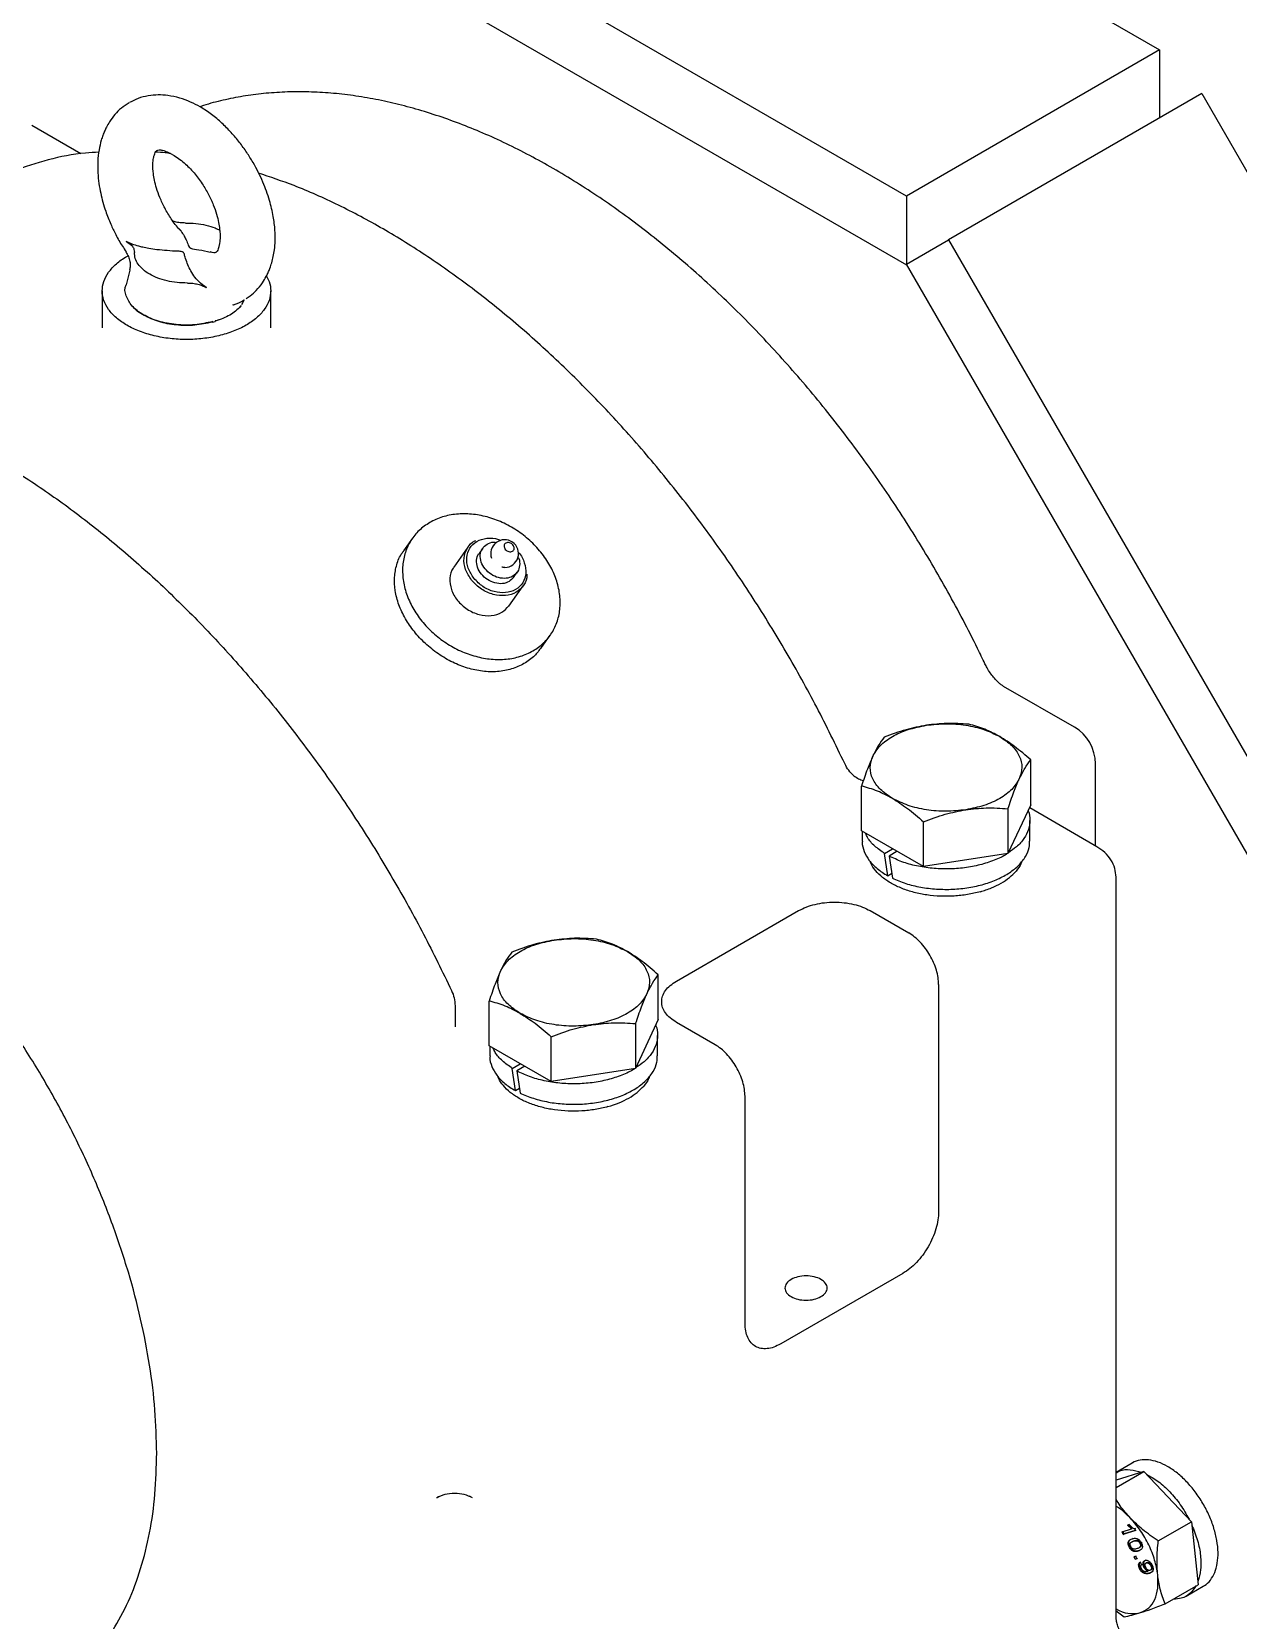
# Model space of a CAD drawing. Header units: millimetres. Extents: x 861 to 27901, y 673 to 17923.
# Drawn here: x 23221.6 to 23448.7, y 6861.1 to 7160.2 of the extents above; entities that cross this region are included whole.
import ezdxf

# ---------------------------------------------------------------- set-up
doc = ezdxf.new("R2010")
doc.units = ezdxf.units.MM
doc.header["$LTSCALE"] = 33.3

msp = doc.modelspace()

# ---------------------------------------------------------------- linework, layer by layer
at = {"color": 7, "linetype": 'Continuous', "lineweight": 25}
for p, q in [((23218.15, 7281.31), (23433.87, 7156.78)), ((23386.22, 7129.27), (23223.64, 7223.12)), ((23223.64, 7210.18), (23386.22, 7116.32)), ((23433.87, 7156.78), (23386.22, 7129.27)), ((23433.87, 7156.78), (23433.87, 7143.97)), ((23441.8, 7148.55), (23394.15, 7121.04)), ((23441.8, 7148.55), (23568.07, 6929.85)), ((23230.86, 7137.2), (23221.6, 7142.55)), ((23386.22, 7129.27), (23386.22, 7116.32)), ((23386.22, 7116.46), (23394.15, 7121.04)), ((23394.15, 7121.04), (23520.41, 6902.34)), ((23240.03, 7115.33), (23239.34, 7112.55)), ((23512.48, 6897.76), (23386.22, 7116.46)), ((23234.86, 7111.42), (23234.86, 7104.43)), ((23259.44, 7108.77), (23259.57, 7108.82)), ((23259.52, 7108.78), (23259.45, 7108.74)), ((23260.83, 7108.37), (23261.06, 7108.65)), ((23261.6, 7109.75), (23261.09, 7108.76)), ((23266.57, 7104.43), (23266.57, 7111.42)), ((23255.63, 7105.5), (23256.11, 7105.64)), ((23256.72, 7105.95), (23256.05, 7105.67)), ((23293.25, 7064.85), (23291.59, 7062.49)), ((23303.69, 7063.17), (23301.03, 7059.38)), ((23306.47, 7062.99), (23305.78, 7062)), ((23312.27, 7057.44), (23312.96, 7058.43)), ((23311.41, 7052.08), (23314.07, 7055.87)), ((23317.54, 7044.25), (23319.19, 7046.61)), ((23417.83, 7029.27), (23404.51, 7036.96)), ((23409.6, 7014.67), (23409.6, 7023.1)), ((23421.79, 7006.92), (23421.79, 7022.4)), ((23377.76, 7009.74), (23377.76, 7018.18)), ((23409.6, 7014.67), (23405.33, 7005.48)), ((23405.33, 7013.91), (23405.33, 7005.48)), ((23422.05, 7006.77), (23409.42, 7014.06)), ((23389.41, 7003.02), (23389.41, 7011.45)), ((23409.45, 7007.84), (23409.45, 7011.69)), ((23389.41, 7003.02), (23377.76, 7009.74)), ((23377.9, 7009.66), (23377.9, 7007.84)), ((23382.12, 7005.49), (23383.62, 7006.36)), ((23382.7, 7001.3), (23382.12, 7005.49)), ((23384.48, 7005.9), (23382.95, 7005.01)), ((23382.95, 7005.01), (23383.57, 7000.85)), ((23405.33, 7005.48), (23389.41, 7003.02)), ((23382.7, 7001.3), (23383.48, 7001.76)), ((23425.67, 6861.85), (23425.67, 7001.04)), ((23342.94, 6981.46), (23365.93, 6994.73)), ((23379.38, 6994.73), (23386.67, 6990.53)), ((23339.52, 6974.21), (23339.52, 6982.65)), ((23392.28, 6980.82), (23392.28, 6938.09)), ((23307.68, 6969.29), (23307.68, 6977.72)), ((23339.52, 6974.21), (23335.25, 6965.02)), ((23319.33, 6962.56), (23319.33, 6971)), ((23335.25, 6973.46), (23335.25, 6965.02)), ((23339.37, 6967.39), (23339.37, 6971.23)), ((23350.23, 6969.49), (23342.94, 6973.7)), ((23319.33, 6962.56), (23307.68, 6969.29)), ((23307.83, 6969.2), (23307.83, 6967.39)), ((23312.04, 6965.04), (23313.54, 6965.9)), ((23312.62, 6960.85), (23312.04, 6965.04)), ((23314.4, 6965.44), (23312.87, 6964.56)), ((23335.25, 6965.02), (23319.33, 6962.56)), ((23312.87, 6964.56), (23313.49, 6960.39)), ((23312.62, 6960.85), (23313.4, 6961.3)), ((23355.84, 6917.05), (23355.84, 6959.78)), ((23385.55, 6926.43), (23362.56, 6913.16)), ((23428.7, 6890.73), (23425.67, 6888.98)), ((23425.67, 6886.12), (23430.9, 6889.13)), ((23430.9, 6889.13), (23425.67, 6887.51)), ((23430.9, 6889.13), (23439.87, 6879.68)), ((23297.81, 6884.2), (23298.37, 6884.52)), ((23304.54, 6884.2), (23303.98, 6884.52)), ((23426.81, 6877.78), (23428.59, 6878.33)), ((23427.85, 6879.07), (23428.12, 6879.15)), ((23427.85, 6879.07), (23427.99, 6879.15)), ((23428.59, 6878.33), (23427.85, 6879.07)), ((23428.73, 6878.41), (23427.99, 6879.15)), ((23428.12, 6879.15), (23428.26, 6879.24)), ((23428.59, 6878.33), (23428.73, 6878.41)), ((23429.31, 6878.4), (23429.17, 6878.32)), ((23429.17, 6878.32), (23429.32, 6878.02)), ((23433.62, 6876.06), (23439.87, 6879.68)), ((23439.87, 6879.68), (23441.15, 6867.82)), ((23426.81, 6877.78), (23426.95, 6877.86)), ((23427.04, 6877.31), (23426.81, 6877.78)), ((23427.18, 6877.39), (23426.95, 6877.86)), ((23429.32, 6878.02), (23427.04, 6877.31)), ((23427.04, 6877.31), (23427.18, 6877.39)), ((23429.28, 6878.05), (23427.18, 6877.39)), ((23427.96, 6875.85), (23428.1, 6875.93)), ((23428.75, 6875.97), (23428.61, 6875.89)), ((23428.73, 6876.49), (23428.87, 6876.57)), ((23428.77, 6875.94), (23429.09, 6876.11)), ((23429.09, 6876.11), (23428.95, 6876.02)), ((23429.32, 6878.02), (23429.46, 6878.1)), ((23429.79, 6876.04), (23429.93, 6876.12)), ((23430.32, 6875.69), (23430.18, 6875.61)), ((23430.45, 6875.68), (23430.59, 6875.76)), ((23428.27, 6875.04), (23428.13, 6874.96)), ((23428.54, 6875.13), (23428.4, 6875.04)), ((23429.06, 6873.1), (23429.36, 6873.19)), ((23429.06, 6873.1), (23429.2, 6873.18)), ((23429.29, 6872.63), (23429.06, 6873.1)), ((23429.58, 6872.72), (23429.29, 6872.63)), ((23429.29, 6872.63), (23429.43, 6872.71)), ((23429.36, 6873.19), (23429.5, 6873.27)), ((23429.36, 6873.19), (23429.58, 6872.72)), ((23429.57, 6872.76), (23429.43, 6872.71)), ((23429.72, 6872.8), (23429.58, 6872.72)), ((23429.97, 6874.76), (23430.11, 6874.84)), ((23431.15, 6872.41), (23431.29, 6872.49)), ((23430.11, 6870.87), (23430.25, 6870.95)), ((23430.21, 6872.06), (23430.35, 6872.14)), ((23430.21, 6872.06), (23430.46, 6871.6)), ((23430.38, 6870.92), (23430.52, 6871.01)), ((23430.46, 6871.6), (23430.6, 6871.68)), ((23430.92, 6871.14), (23431.06, 6871.22)), ((23431.2, 6871.82), (23431.19, 6871.81)), ((23431.25, 6871.08), (23431.39, 6871.16)), ((23431.5, 6872.01), (23431.36, 6871.93)), ((23431.56, 6870.38), (23431.7, 6870.46)), ((23431.56, 6870.38), (23431.62, 6870.4)), ((23431.62, 6870.4), (23431.76, 6870.48)), ((23431.7, 6870.46), (23431.76, 6870.48)), ((23432.2, 6870.62), (23432.06, 6870.54)), ((23432.36, 6871.45), (23432.22, 6871.37)), ((23432.24, 6870.65), (23432.38, 6870.73)), ((23432.45, 6871.52), (23432.59, 6871.6)), ((23434.9, 6864.21), (23441.15, 6867.82)), ((23438.87, 6865.68), (23442.09, 6867.54)), ((23425.67, 6862.93), (23427.2, 6861.81))]:
    msp.add_line(p, q, dxfattribs=at)
for centre, radius, start, end in [((23310.59, 7061.95), 2.62, 270.8116, 199.7017), ((23413.86, 7022.4), 7.93, 0, 60.0072)]:
    msp.add_arc(centre, radius, start, end, dxfattribs=at)
for points, knots in [([(23253.31, 7146.06), (23252.71, 7146.38), (23251.45, 7147.05), (23249.4, 7147.78), (23247.34, 7148.22), (23245.35, 7148.35), (23243.47, 7148.17), (23241.64, 7147.72), (23240.54, 7147.14), (23240.02, 7146.86)], [0, 0, 0, 0, 0.134354, 0.282552, 0.445125, 0.576819, 0.71697, 0.865671, 1, 1, 1, 1]), ([(23401, 7041.2), (23400.54, 7042.16), (23399.21, 7044.93), (23396.9, 7049.47), (23394.02, 7054.79), (23391.02, 7060.05), (23387.88, 7065.23), (23384.63, 7070.33), (23381.26, 7075.33), (23377.78, 7080.23), (23374.19, 7085.02), (23370.51, 7089.7), (23366.73, 7094.24), (23362.87, 7098.65), (23358.93, 7102.92), (23354.91, 7107.04), (23350.82, 7111.01), (23346.67, 7114.81), (23342.46, 7118.44), (23338.21, 7121.9), (23333.91, 7125.18), (23329.58, 7128.26), (23325.21, 7131.16), (23320.83, 7133.85), (23316.43, 7136.34), (23312.02, 7138.61), (23307.61, 7140.68), (23303.2, 7142.52), (23298.81, 7144.13), (23294.44, 7145.52), (23290.11, 7146.68), (23285.81, 7147.6), (23281.56, 7148.28), (23277.37, 7148.72), (23273.25, 7148.92), (23269.2, 7148.88), (23265.23, 7148.6), (23261.36, 7148.09), (23257.6, 7147.33), (23254.89, 7146.65), (23253.48, 7146.16), (23253.25, 7146.08)], [0, 0, 0, 0, 0.014038, 0.04057, 0.0671, 0.093628, 0.120157, 0.146688, 0.173221, 0.199758, 0.226302, 0.252852, 0.279411, 0.305981, 0.332562, 0.359156, 0.385764, 0.412387, 0.439027, 0.465684, 0.492357, 0.519048, 0.545755, 0.572478, 0.599212, 0.625955, 0.652702, 0.679443, 0.706168, 0.732868, 0.759527, 0.78613, 0.812661, 0.839101, 0.865433, 0.891642, 0.917716, 0.943648, 0.969437, 0.995091, 1, 1, 1, 1]), ([(23239.95, 7146.82), (23239.44, 7146.51), (23238.44, 7145.88), (23237.23, 7144.65), (23236.31, 7143.42), (23235.7, 7142.34), (23235.29, 7141.48), (23234.96, 7140.67), (23234.58, 7139.5), (23234.21, 7137.89), (23233.99, 7135.84), (23234, 7133.7), (23234.21, 7131.69), (23234.54, 7129.85), (23234.97, 7128.1), (23235.58, 7126.16), (23236.38, 7124.11), (23237.44, 7121.91), (23238.41, 7120.15), (23239.13, 7119.13), (23239.36, 7118.79)], [0, 0, 0, 0, 0.064236, 0.126602, 0.185554, 0.227092, 0.255442, 0.28607, 0.320361, 0.385501, 0.458784, 0.528058, 0.590994, 0.647715, 0.698359, 0.752483, 0.82847, 0.891359, 0.964198, 1, 1, 1, 1]), ([(23261.94, 7109.97), (23262.2, 7110.13), (23262.9, 7110.57), (23263.94, 7111.56), (23264.95, 7112.78), (23265.65, 7113.97), (23266.1, 7114.88), (23266.46, 7115.74), (23266.79, 7116.74), (23267.08, 7117.91), (23267.31, 7119.27), (23267.45, 7120.91), (23267.41, 7122.98), (23267.08, 7125.54), (23266.36, 7128.57), (23265.13, 7132.02), (23263.61, 7135.05), (23262.06, 7137.52), (23260.69, 7139.42), (23259.12, 7141.28), (23257.37, 7143.06), (23255.41, 7144.72), (23254.04, 7145.6), (23253.32, 7146.05)], [0, 0, 0, 0, 0.024376, 0.064187, 0.11253, 0.147218, 0.169579, 0.190524, 0.219894, 0.250906, 0.283885, 0.324702, 0.37545, 0.436051, 0.506198, 0.585149, 0.672476, 0.71966, 0.769416, 0.821993, 0.877655, 0.936787, 1, 1, 1, 1]), ([(23234.21, 7137.51), (23233.38, 7137.47), (23230.08, 7137.31), (23224.65, 7136.19), (23218.02, 7134.04), (23213.56, 7132.13), (23211.44, 7130.74), (23211.24, 7130.61)], [0, 0, 0, 0, 0.0982699, 0.3885625, 0.6788552, 0.9691478, 1, 1, 1, 1]), ([(23249.69, 7122.7), (23249.6, 7122.78), (23248.94, 7123.43), (23247.88, 7124.91), (23246.63, 7126.94), (23245.71, 7128.9), (23245.08, 7130.67), (23244.69, 7132.19), (23244.42, 7133.75), (23244.35, 7135.19), (23244.47, 7136.16), (23244.57, 7136.65), (23244.64, 7136.92), (23244.77, 7137.32), (23244.96, 7137.72), (23245.09, 7137.81), (23245.17, 7137.87)], [0, 0, 0, 0, 0.015249, 0.1210165, 0.2173094, 0.3049778, 0.3843104, 0.4545949, 0.51533, 0.6145868, 0.6875944, 0.7070899, 0.7373417, 0.7825085, 0.8762342, 1, 1, 1, 1]), ([(23247.72, 7137.26), (23247.38, 7137.32), (23246.42, 7137.49), (23245.49, 7137.5), (23244.88, 7137.51)], [0, 0, 0, 0, 0.341128, 1, 1, 1, 1]), ([(23245.16, 7137.86), (23245.28, 7137.91), (23245.52, 7138), (23246.17, 7137.92), (23247.02, 7137.65), (23247.75, 7137.25), (23248.1, 7137.06)], [0, 0, 0, 0, 0.284907, 0.544746, 0.783001, 1, 1, 1, 1]), ([(23248.13, 7137.05), (23248.85, 7136.58), (23250.23, 7135.68), (23252.12, 7133.73), (23253.67, 7131.68), (23254.88, 7129.62), (23255.78, 7127.66), (23256.39, 7125.89), (23256.77, 7124.35), (23257.02, 7122.79), (23257.08, 7121.36), (23256.96, 7120.39), (23256.86, 7119.9), (23256.79, 7119.63), (23256.66, 7119.22), (23256.47, 7118.8), (23256.35, 7118.7), (23256.27, 7118.64)], [0, 0, 0, 0, 0.105085, 0.199862, 0.28607, 0.364653, 0.436262, 0.501104, 0.558579, 0.608245, 0.688533, 0.745954, 0.760812, 0.784623, 0.82106, 0.897812, 1, 1, 1, 1]), ([(23374.61, 7022.41), (23372.89, 7025.96), (23369.45, 7033.05), (23363.66, 7043.45), (23357.44, 7053.58), (23350.8, 7063.38), (23343.77, 7072.78), (23336.41, 7081.74), (23328.75, 7090.18), (23320.84, 7098.08), (23312.74, 7105.37), (23304.48, 7112.01), (23296.13, 7117.96), (23287.72, 7123.2), (23279.31, 7127.66), (23271.46, 7131.19), (23266.48, 7132.84), (23264.25, 7133.58)], [0, 0, 0, 0, 0.0675, 0.135001, 0.202501, 0.270001, 0.337501, 0.405002, 0.472502, 0.540002, 0.607502, 0.675003, 0.742503, 0.810003, 0.877503, 0.945004, 1, 1, 1, 1]), ([(23250.53, 7124.19), (23250.2, 7124.2), (23249.53, 7124.22), (23248.74, 7124.35), (23248.33, 7124.49), (23248.22, 7124.53)], [0, 0, 0, 0, 0.417115, 0.832299, 1, 1, 1, 1]), ([(23250.53, 7124.19), (23251.19, 7124.18), (23252.5, 7124.15), (23254.4, 7123.81), (23255.92, 7123.38), (23256.69, 7122.99), (23256.97, 7122.85)], [0, 0, 0, 0, 0.281031, 0.562061, 0.843092, 1, 1, 1, 1]), ([(23247.09, 7118.99), (23246.44, 7119.04), (23245.27, 7119.14), (23243.74, 7119.36), (23242.6, 7119.59), (23241.55, 7119.86), (23240.48, 7120.19), (23239.75, 7120.54), (23239.39, 7120.72)], [0, 0, 0, 0, 0.232698, 0.420004, 0.563895, 0.665578, 0.833369, 1, 1, 1, 1]), ([(23239.39, 7120.72), (23239.39, 7120.72), (23239.41, 7120.71), (23239.47, 7120.67), (23239.94, 7120.4), (23240.5, 7119.92), (23240.88, 7119.23), (23240.91, 7118.84), (23240.93, 7118.65)], [0, 0, 0, 0, 0.002008, 0.019024, 0.067298, 0.499422, 0.749726, 1, 1, 1, 1]), ([(23249.28, 7123.15), (23249.43, 7122.98), (23249.8, 7122.54), (23250.26, 7121.83), (23250.52, 7121.3), (23250.65, 7121.04)], [0, 0, 0, 0, 0.2481314, 0.6420343, 1, 1, 1, 1]), ([(23250.65, 7121.04), (23250.79, 7120.71), (23250.97, 7120.27), (23251.16, 7119.79), (23251.26, 7119.6), (23251.35, 7119.54), (23251.39, 7119.51)], [0, 0, 0, 0, 0.648102, 0.865627, 0.935316, 1, 1, 1, 1]), ([(23265.75, 7114.19), (23265.94, 7113.86), (23266.46, 7112.97), (23266.66, 7111.42), (23266.37, 7109.62), (23265.46, 7107.89), (23263.99, 7106.3), (23262, 7104.9), (23259.58, 7103.76), (23256.82, 7102.91), (23253.83, 7102.38), (23250.72, 7102.21), (23247.6, 7102.38), (23244.61, 7102.91), (23241.85, 7103.76), (23239.43, 7104.9), (23237.45, 7106.3), (23235.97, 7107.89), (23235.06, 7109.62), (23234.76, 7111.42), (23235.07, 7113.21), (23235.97, 7114.95), (23237.47, 7116.52), (23238.77, 7117.55), (23239.66, 7117.96), (23239.73, 7118)], [0, 0, 0, 0, 0.026443, 0.072593, 0.118743, 0.164892, 0.211042, 0.257192, 0.303342, 0.349491, 0.395641, 0.441791, 0.487941, 0.53409, 0.58024, 0.62639, 0.67254, 0.718689, 0.764839, 0.810989, 0.857139, 0.903288, 0.949438, 0.995588, 1, 1, 1, 1]), ([(23239.33, 7118.76), (23239.5, 7118.47), (23239.84, 7117.89), (23240.09, 7116.96), (23240.16, 7116.07), (23240.07, 7115.55), (23240.02, 7115.3)], [0, 0, 0, 0, 0.255975, 0.510259, 0.758919, 1, 1, 1, 1]), ([(23250.04, 7118.73), (23250, 7118.75), (23249.74, 7118.87), (23248.67, 7118.86), (23247.75, 7118.94), (23247.09, 7118.99)], [0, 0, 0, 0, 0.053029, 0.326016, 1, 1, 1, 1]), ([(23254.5, 7112), (23253.98, 7112.37), (23252.63, 7113.37), (23251.32, 7115.4), (23250.62, 7117.21), (23250.33, 7118.28), (23250.2, 7118.58), (23250.12, 7118.68), (23250.07, 7118.72), (23250.04, 7118.73)], [0, 0, 0, 0, 0.2070012, 0.5462365, 0.8636207, 0.953933, 0.9794866, 0.9902138, 1, 1, 1, 1]), ([(23251.39, 7119.51), (23251.43, 7119.5), (23251.87, 7119.28), (23253.29, 7119.18), (23254.48, 7118.87), (23255.18, 7118.7)], [0, 0, 0, 0, 0.032678, 0.435511, 1, 1, 1, 1]), ([(23256.28, 7118.64), (23256.22, 7118.62), (23256.11, 7118.58), (23255.76, 7118.56), (23255.32, 7118.71), (23255.19, 7118.75)], [0, 0, 0, 0, 0.423455, 0.822799, 1, 1, 1, 1]), ([(23255.66, 7105.63), (23254.55, 7105.39), (23252.34, 7104.91), (23248.73, 7104.98), (23245.35, 7105.63), (23242.47, 7106.85), (23240.33, 7108.52), (23239.29, 7110.46), (23239, 7111.88), (23239.35, 7112.54), (23239.35, 7112.55)], [0, 0, 0, 0, 0.142566, 0.285132, 0.427698, 0.570264, 0.71283, 0.855396, 0.997962, 1, 1, 1, 1]), ([(23250.9, 7112.89), (23251.24, 7112.88), (23251.91, 7112.86), (23252.88, 7112.68), (23253.68, 7112.42), (23254.18, 7112.18), (23254.41, 7112.05), (23254.47, 7112.01), (23254.49, 7112), (23254.5, 7112), (23254.5, 7112)], [0, 0, 0, 0, 0.249856, 0.499748, 0.749697, 0.93135, 0.979818, 0.993445, 0.997606, 1, 1, 1, 1]), ([(23260.85, 7108.47), (23260.58, 7108.18), (23260.02, 7107.59), (23258.9, 7106.85), (23257.62, 7106.21), (23256.63, 7105.9), (23256.14, 7105.75)], [0, 0, 0, 0, 0.249895, 0.499363, 0.749775, 1, 1, 1, 1]), ([(23259.58, 7108.81), (23259.68, 7108.83), (23260.34, 7109.01), (23260.94, 7109.35), (23261.44, 7109.65)], [0, 0, 0, 0, 0.151784, 1, 1, 1, 1]), ([(23255.58, 7105.53), (23254.49, 7105.3), (23252.31, 7104.83), (23248.77, 7104.9), (23245.42, 7105.53), (23242.68, 7106.75), (23241.05, 7107.79), (23240.68, 7108.43), (23240.68, 7108.43)], [0, 0, 0, 0, 0.199774, 0.399548, 0.599322, 0.799096, 0.99887, 1, 1, 1, 1]), ([(23304.39, 7056.94), (23303.95, 7057.61), (23303.07, 7058.95), (23302.81, 7061.17), (23303.47, 7063.03), (23304.38, 7064.17), (23305.1, 7064.38), (23305.15, 7064.4)], [0, 0, 0, 0, 0.245486, 0.490972, 0.736458, 0.981944, 1, 1, 1, 1]), ([(23304.81, 7057.3), (23304.4, 7057.93), (23303.58, 7059.18), (23303.34, 7061.25), (23303.92, 7063.06), (23305.29, 7064.38), (23307.22, 7064.93), (23308.89, 7064.91), (23309.74, 7064.5), (23309.9, 7064.42)], [0, 0, 0, 0, 0.160629, 0.321259, 0.481888, 0.642518, 0.803147, 0.963777, 1, 1, 1, 1]), ([(23313.11, 7061.26), (23313.16, 7061.19), (23313.45, 7060.69), (23313.48, 7059.68), (23313.13, 7058.48), (23312.2, 7057.61), (23310.91, 7057.21), (23309.44, 7057.34), (23308.01, 7057.99), (23306.84, 7059.05), (23306.11, 7060.36), (23305.92, 7061.73), (23306.32, 7062.94), (23307.23, 7063.79), (23308.26, 7064.18), (23308.94, 7064.09), (23309.14, 7064.06)], [0, 0, 0, 0, 0.013769, 0.093259, 0.172749, 0.252239, 0.331729, 0.411219, 0.490709, 0.570199, 0.649689, 0.729179, 0.808669, 0.888159, 0.967649, 1, 1, 1, 1]), ([(23317.49, 7044.29), (23317.09, 7043.74), (23316.2, 7042.54), (23314.29, 7041.17), (23311.93, 7040.14), (23309.27, 7039.65), (23306.46, 7039.72), (23303.6, 7040.33), (23300.79, 7041.43), (23298.09, 7043), (23295.64, 7044.97), (23293.54, 7047.23), (23291.84, 7049.7), (23290.61, 7052.31), (23289.92, 7054.96), (23289.78, 7057.52), (23290.24, 7059.91), (23290.88, 7061.58), (23291.52, 7062.33), (23291.63, 7062.46)], [0, 0, 0, 0, 0.050093, 0.111681, 0.173269, 0.236669, 0.30008, 0.361681, 0.423282, 0.486692, 0.550093, 0.611681, 0.673269, 0.73667, 0.80008, 0.861681, 0.923282, 0.986693, 1, 1, 1, 1]), ([(23313.16, 7062.21), (23313.18, 7062.19), (23313.78, 7061.65), (23314.4, 7060.2), (23314.73, 7058.2), (23314.12, 7056.37), (23312.75, 7055.07), (23310.81, 7054.47), (23308.61, 7054.68), (23306.43, 7055.63), (23305.35, 7056.74), (23304.81, 7057.3)], [0, 0, 0, 0, 0.005448, 0.129767, 0.254086, 0.378405, 0.502724, 0.627043, 0.751362, 0.875681, 1, 1, 1, 1]), ([(23312.25, 7057.46), (23312, 7057.18), (23311.49, 7056.58), (23310.21, 7056.22), (23308.75, 7056.35), (23307.31, 7057), (23306.15, 7058.06), (23305.4, 7059.38), (23305.26, 7060.71), (23305.43, 7061.64), (23305.77, 7061.95), (23305.8, 7061.98)], [0, 0, 0, 0, 0.112217, 0.237217, 0.362217, 0.487217, 0.612217, 0.737217, 0.862217, 0.987217, 1, 1, 1, 1]), ([(23301.06, 7059.35), (23301.01, 7059.3), (23300.48, 7058.81), (23300.2, 7057.32), (23300.43, 7055.19), (23301.62, 7053.08), (23303.48, 7051.38), (23305.78, 7050.34), (23308.12, 7050.14), (23310.17, 7050.72), (23310.99, 7051.66), (23311.38, 7052.11)], [0, 0, 0, 0, 0.012783, 0.137783, 0.262783, 0.387783, 0.512783, 0.637783, 0.762783, 0.887783, 1, 1, 1, 1]), ([(23314.78, 7058.05), (23314.79, 7058.01), (23314.9, 7057.26), (23314.26, 7055.96), (23312.88, 7054.56), (23310.79, 7053.92), (23308.45, 7054.14), (23306.12, 7055.15), (23304.97, 7056.34), (23304.39, 7056.94)], [0, 0, 0, 0, 0.009427, 0.174522, 0.339618, 0.504713, 0.669809, 0.834904, 1, 1, 1, 1]), ([(23310.63, 7059.36), (23310.54, 7059.35), (23310.37, 7059.33), (23310.18, 7059.39), (23310.09, 7059.42)], [0, 0, 0, 0, 0.542426, 1, 1, 1, 1]), ([(23404.51, 7036.96), (23404.44, 7037), (23404.25, 7037.11), (23403.83, 7037.43), (23403.25, 7037.95), (23402.61, 7038.65), (23401.98, 7039.48), (23401.43, 7040.35), (23401.14, 7040.94), (23401, 7041.2)], [0, 0, 0, 0, 0.083768, 0.23187, 0.383436, 0.540525, 0.702714, 0.868551, 1, 1, 1, 1]), ([(23389.98, 7029.64), (23388.7, 7029.39), (23386, 7028.87), (23383.39, 7027.89), (23382.03, 7027.37)], [0, 0, 0, 0, 0.476313, 1, 1, 1, 1]), ([(23397.94, 7029.83), (23396.58, 7029.93), (23393.97, 7030.11), (23391.27, 7029.79), (23389.98, 7029.64)], [0, 0, 0, 0, 0.523687, 1, 1, 1, 1]), ([(23403.77, 7027.51), (23402.83, 7028), (23400.86, 7029.04), (23398.94, 7029.56), (23397.94, 7029.83)], [0, 0, 0, 0, 0.476313, 1, 1, 1, 1]), ([(23382.03, 7027.37), (23381.66, 7026.89), (23380.96, 7025.96), (23380.24, 7024.51), (23379.89, 7023.81)], [0, 0, 0, 0, 0.523687, 1, 1, 1, 1]), ([(23409.6, 7023.1), (23408.6, 7023.99), (23406.68, 7025.67), (23404.71, 7026.92), (23403.77, 7027.51)], [0, 0, 0, 0, 0.523687, 1, 1, 1, 1]), ([(23376.32, 7020.14), (23375.98, 7020.46), (23375.3, 7021.1), (23374.84, 7021.97), (23374.61, 7022.41)], [0, 0, 0, 0, 0.504548, 1, 1, 1, 1]), ([(23379.89, 7023.81), (23379.55, 7023.02), (23378.83, 7021.37), (23378.13, 7019.27), (23377.76, 7018.18)], [0, 0, 0, 0, 0.4763129, 1, 1, 1, 1]), ([(23407.46, 7019.55), (23407.81, 7020.24), (23408.53, 7021.7), (23409.23, 7022.62), (23409.6, 7023.1)], [0, 0, 0, 0, 0.476313, 1, 1, 1, 1]), ([(23376.32, 7020.14), (23376.61, 7019.94), (23377.15, 7019.55), (23377.81, 7019.33), (23378.12, 7019.22)], [0, 0, 0, 0, 0.5297247, 1, 1, 1, 1]), ([(23405.33, 7013.91), (23405.7, 7015.01), (23406.4, 7017.1), (23407.12, 7018.76), (23407.46, 7019.55)], [0, 0, 0, 0, 0.523687, 1, 1, 1, 1]), ([(23383.59, 7015.86), (23382.65, 7016.35), (23380.67, 7017.39), (23378.76, 7017.91), (23377.76, 7018.18)], [0, 0, 0, 0, 0.476313, 1, 1, 1, 1]), ([(23383.59, 7015.86), (23384.53, 7015.27), (23386.5, 7014.02), (23388.41, 7012.34), (23389.41, 7011.45)], [0, 0, 0, 0, 0.4763129, 1, 1, 1, 1]), ([(23389.41, 7011.45), (23390.78, 7011.97), (23393.39, 7012.96), (23396.09, 7013.48), (23397.37, 7013.72)], [0, 0, 0, 0, 0.523687, 1, 1, 1, 1]), ([(23397.37, 7013.72), (23398.66, 7013.87), (23401.35, 7014.19), (23403.96, 7014.01), (23405.33, 7013.91)], [0, 0, 0, 0, 0.476313, 1, 1, 1, 1]), ([(23409.09, 7013.59), (23409.11, 7013.57), (23409.42, 7012.98), (23409.51, 7011.77), (23409.29, 7010), (23408.42, 7008.3), (23407.14, 7006.81), (23405.94, 7006), (23405.4, 7005.64)], [0, 0, 0, 0, 0.007454, 0.213928, 0.420401, 0.626875, 0.833348, 1, 1, 1, 1]), ([(23377.94, 7007.84), (23377.93, 7007.77), (23377.83, 7007.1), (23378.22, 7005.85), (23379.13, 7004.17), (23380.62, 7002.61), (23382.01, 7001.74), (23382.7, 7001.3)], [0, 0, 0, 0, 0.030749, 0.273062, 0.515375, 0.757687, 1, 1, 1, 1]), ([(23382.12, 7005.49), (23381.47, 7005.95), (23380.18, 7006.86), (23379, 7008.17), (23378.65, 7009.02), (23378.53, 7009.3)], [0, 0, 0, 0, 0.403276, 0.806553, 1, 1, 1, 1]), ([(23383.57, 7000.85), (23384.39, 7000.5), (23386.03, 6999.79), (23388.88, 6999.11), (23391.88, 6998.74), (23394.96, 6998.71), (23397.98, 6999.02), (23400.85, 6999.67), (23403.45, 7000.62), (23405.67, 7001.84), (23407.46, 7003.29), (23408.7, 7004.91), (23409.38, 7006.45), (23409.39, 7007.44), (23409.39, 7007.84)], [0, 0, 0, 0, 0.0856134, 0.1712268, 0.2568403, 0.3424537, 0.4280671, 0.5136805, 0.5992939, 0.6849074, 0.7705208, 0.8561342, 0.9417476, 1, 1, 1, 1]), ([(23400.13, 6998.29), (23399.33, 6998.1), (23397.75, 6997.71), (23395.2, 6997.44), (23392.62, 6997.41), (23390.06, 6997.65), (23387.62, 6998.14), (23385.36, 6998.87), (23383.37, 6999.82), (23381.67, 7000.95), (23380.39, 7002.24), (23379.64, 7003.27), (23379.47, 7003.87), (23379.43, 7003.98)], [0, 0, 0, 0, 0.097808, 0.195616, 0.293424, 0.391232, 0.48904, 0.586848, 0.684656, 0.782464, 0.880272, 0.97808, 1, 1, 1, 1]), ([(23405.15, 7005.45), (23405.11, 7005.42), (23404.45, 7004.93), (23402.74, 7004.19), (23400.1, 7003.3), (23397.17, 7002.75), (23394.12, 7002.53), (23391.05, 7002.65), (23388.09, 7003.11), (23385.31, 7003.88), (23383.74, 7004.64), (23382.95, 7005.01)], [0, 0, 0, 0, 0.007235, 0.1313306, 0.2554262, 0.3795218, 0.5036175, 0.6277131, 0.7518087, 0.8759044, 1, 1, 1, 1]), ([(23407.94, 7004.05), (23407.89, 7003.89), (23407.7, 7003.24), (23407.22, 7002.63), (23406.85, 7002.18)], [0, 0, 0, 0, 0.251315, 1, 1, 1, 1]), ([(23425.67, 7001.04), (23425.63, 7001.59), (23425.53, 7002.73), (23424.77, 7004.34), (23423.58, 7005.76), (23422.57, 7006.43), (23422.05, 7006.77)], [0, 0, 0, 0, 0.228766, 0.4777431, 0.7349739, 1, 1, 1, 1]), ([(23319.91, 6989.18), (23318.62, 6988.94), (23315.92, 6988.42), (23313.31, 6987.43), (23311.95, 6986.91)], [0, 0, 0, 0, 0.476313, 1, 1, 1, 1]), ([(23327.86, 6989.37), (23326.5, 6989.47), (23323.89, 6989.65), (23321.19, 6989.33), (23319.91, 6989.18)], [0, 0, 0, 0, 0.523687, 1, 1, 1, 1]), ([(23333.69, 6987.05), (23332.75, 6987.55), (23330.78, 6988.58), (23328.86, 6989.1), (23327.86, 6989.37)], [0, 0, 0, 0, 0.476313, 1, 1, 1, 1]), ([(23311.95, 6986.91), (23311.58, 6986.43), (23310.88, 6985.51), (23310.16, 6984.05), (23309.81, 6983.36)], [0, 0, 0, 0, 0.523687, 1, 1, 1, 1]), ([(23339.52, 6982.65), (23338.52, 6983.53), (23336.6, 6985.22), (23334.63, 6986.46), (23333.69, 6987.05)], [0, 0, 0, 0, 0.523687, 1, 1, 1, 1]), ([(23309.81, 6983.36), (23309.47, 6982.57), (23308.75, 6980.91), (23308.05, 6978.82), (23307.68, 6977.72)], [0, 0, 0, 0, 0.476313, 1, 1, 1, 1]), ([(23337.38, 6979.09), (23337.73, 6979.79), (23338.45, 6981.24), (23339.15, 6982.16), (23339.52, 6982.65)], [0, 0, 0, 0, 0.476313, 1, 1, 1, 1]), ([(23300.61, 6979.68), (23300.8, 6979.23), (23301.18, 6978.31), (23301.24, 6977.32), (23301.27, 6976.82)], [0, 0, 0, 0, 0.4954524, 1, 1, 1, 1]), ([(23313.51, 6975.4), (23312.57, 6975.9), (23310.59, 6976.93), (23308.68, 6977.45), (23307.68, 6977.72)], [0, 0, 0, 0, 0.476313, 1, 1, 1, 1]), ([(23335.25, 6973.46), (23335.62, 6974.55), (23336.32, 6976.64), (23337.04, 6978.3), (23337.38, 6979.09)], [0, 0, 0, 0, 0.523687, 1, 1, 1, 1]), ([(23301.27, 6976.82), (23301.27, 6976.45), (23301.27, 6975.69), (23301.27, 6974.23), (23301.27, 6973.4), (23301.27, 6972.83)], [0, 0, 0, 0, 0.228606, 0.474863, 1, 1, 1, 1]), ([(23313.51, 6975.4), (23314.45, 6974.81), (23316.42, 6973.57), (23318.33, 6971.88), (23319.33, 6971)], [0, 0, 0, 0, 0.476313, 1, 1, 1, 1]), ([(23319.33, 6971), (23320.7, 6971.51), (23323.31, 6972.5), (23326.01, 6973.02), (23327.29, 6973.27)], [0, 0, 0, 0, 0.523687, 1, 1, 1, 1]), ([(23327.29, 6973.27), (23328.58, 6973.42), (23331.27, 6973.73), (23333.88, 6973.55), (23335.25, 6973.46)], [0, 0, 0, 0, 0.476313, 1, 1, 1, 1]), ([(23339.02, 6973.13), (23339.03, 6973.11), (23339.34, 6972.53), (23339.43, 6971.31), (23339.22, 6969.55), (23338.34, 6967.85), (23337.06, 6966.35), (23335.86, 6965.54), (23335.32, 6965.18)], [0, 0, 0, 0, 0.007454, 0.213928, 0.420401, 0.626875, 0.833348, 1, 1, 1, 1]), ([(23312.04, 6965.04), (23311.39, 6965.49), (23310.1, 6966.4), (23308.92, 6967.72), (23308.57, 6968.57), (23308.46, 6968.84)], [0, 0, 0, 0, 0.403276, 0.806553, 1, 1, 1, 1]), ([(23307.86, 6967.38), (23307.85, 6967.31), (23307.75, 6966.65), (23308.14, 6965.4), (23309.05, 6963.71), (23310.54, 6962.15), (23311.93, 6961.28), (23312.62, 6960.85)], [0, 0, 0, 0, 0.030749, 0.273062, 0.515375, 0.757687, 1, 1, 1, 1]), ([(23335.07, 6964.99), (23335.03, 6964.97), (23334.37, 6964.48), (23332.66, 6963.74), (23330.02, 6962.84), (23327.09, 6962.29), (23324.04, 6962.07), (23320.97, 6962.19), (23318.01, 6962.66), (23315.23, 6963.43), (23313.66, 6964.18), (23312.87, 6964.56)], [0, 0, 0, 0, 0.007235, 0.131331, 0.255426, 0.379522, 0.503617, 0.627713, 0.751809, 0.875904, 1, 1, 1, 1]), ([(23313.49, 6960.39), (23314.31, 6960.04), (23315.95, 6959.34), (23318.8, 6958.65), (23321.8, 6958.28), (23324.88, 6958.25), (23327.91, 6958.57), (23330.77, 6959.21), (23333.37, 6960.16), (23335.59, 6961.38), (23337.38, 6962.83), (23338.62, 6964.45), (23339.31, 6965.99), (23339.31, 6966.99), (23339.31, 6967.39)], [0, 0, 0, 0, 0.085613, 0.171227, 0.25684, 0.342454, 0.428067, 0.513681, 0.599294, 0.684907, 0.770521, 0.856134, 0.941748, 1, 1, 1, 1]), ([(23330.05, 6957.84), (23329.26, 6957.64), (23327.67, 6957.25), (23325.12, 6956.98), (23322.54, 6956.95), (23319.98, 6957.19), (23317.54, 6957.68), (23315.28, 6958.41), (23313.29, 6959.36), (23311.6, 6960.5), (23310.31, 6961.79), (23309.56, 6962.81), (23309.39, 6963.41), (23309.35, 6963.52)], [0, 0, 0, 0, 0.097808, 0.195616, 0.293424, 0.391232, 0.48904, 0.586848, 0.684656, 0.782464, 0.880272, 0.97808, 1, 1, 1, 1]), ([(23337.86, 6963.6), (23337.81, 6963.43), (23337.62, 6962.78), (23337.14, 6962.17), (23336.77, 6961.72)], [0, 0, 0, 0, 0.251315, 1, 1, 1, 1]), ([(23442.07, 6867.57), (23442.15, 6867.61), (23442.69, 6867.83), (23443.46, 6868.67), (23444.3, 6870.07), (23444.78, 6871.85), (23444.92, 6873.89), (23444.7, 6876.13), (23444.13, 6878.48), (23443.24, 6880.85), (23442.05, 6883.17), (23440.61, 6885.33), (23438.98, 6887.26), (23437.22, 6888.88), (23435.38, 6890.14), (23433.55, 6890.99), (23431.78, 6891.41), (23430.17, 6891.32), (23429.14, 6891.07), (23428.73, 6890.73), (23428.71, 6890.72)], [0, 0, 0, 0, 0.010609, 0.072265, 0.133921, 0.195577, 0.257233, 0.318889, 0.380545, 0.442201, 0.503857, 0.565513, 0.627169, 0.688825, 0.750481, 0.812137, 0.873793, 0.935449, 0.997105, 1, 1, 1, 1]), ([(23425.67, 6888.87), (23425.91, 6889.02), (23426.67, 6889.49), (23428.31, 6889.61), (23429.76, 6889.21), (23430.49, 6889.01)], [0, 0, 0, 0, 0.184667, 0.592334, 1, 1, 1, 1]), ([(23428.38, 6880.36), (23427.69, 6881.12), (23426.66, 6882.25), (23425.92, 6883.49), (23425.67, 6883.89)], [0, 0, 0, 0, 0.674929, 1, 1, 1, 1]), ([(23428.38, 6880.36), (23427.68, 6881.06), (23426.8, 6881.96), (23425.87, 6882.46), (23425.67, 6882.57)], [0, 0, 0, 0, 0.791031, 1, 1, 1, 1]), ([(23428.12, 6879.15), (23428.29, 6878.97), (23428.62, 6878.61), (23428.99, 6878.42), (23429.17, 6878.32)], [0, 0, 0, 0, 0.5008657, 1, 1, 1, 1]), ([(23433.62, 6876.06), (23432.61, 6876.76), (23430.71, 6878.07), (23429.12, 6879.63), (23428.38, 6880.36)], [0, 0, 0, 0, 0.532771, 1, 1, 1, 1]), ([(23428.13, 6874.96), (23428.07, 6875.12), (23427.97, 6875.36), (23427.94, 6875.62), (23427.94, 6875.75), (23427.96, 6875.82), (23427.96, 6875.85)], [0, 0, 0, 0, 0.498795, 0.749148, 0.874576, 1, 1, 1, 1]), ([(23427.96, 6875.85), (23428, 6875.94), (23428.07, 6876.11), (23428.33, 6876.34), (23428.57, 6876.43), (23428.73, 6876.49)], [0, 0, 0, 0, 0.249754, 0.499871, 1, 1, 1, 1]), ([(23428.27, 6875.04), (23428.21, 6875.2), (23428.11, 6875.43), (23428.08, 6875.74), (23428.09, 6875.86), (23428.1, 6875.93)], [0, 0, 0, 0, 0.499036, 0.74951, 1, 1, 1, 1]), ([(23428.1, 6875.93), (23428.14, 6876.02), (23428.21, 6876.2), (23428.35, 6876.3), (23428.41, 6876.36)], [0, 0, 0, 0, 0.499636, 1, 1, 1, 1]), ([(23428.4, 6875.04), (23428.37, 6875.12), (23428.3, 6875.27), (23428.3, 6875.48), (23428.34, 6875.66), (23428.54, 6875.89), (23428.77, 6875.96), (23428.95, 6876.02)], [0, 0, 0, 0, 0.124696, 0.249462, 0.374432, 0.499637, 1, 1, 1, 1]), ([(23428.73, 6876.49), (23428.86, 6876.53), (23429.12, 6876.6), (23429.5, 6876.58), (23429.83, 6876.44), (23430.07, 6876.25), (23430.28, 6875.99), (23430.39, 6875.79), (23430.45, 6875.68)], [0, 0, 0, 0, 0.250482, 0.500346, 0.631705, 0.750221, 0.874987, 1, 1, 1, 1]), ([(23428.95, 6876.02), (23429.08, 6876.06), (23429.27, 6876.11), (23429.56, 6876.12), (23429.71, 6876.07), (23429.79, 6876.04)], [0, 0, 0, 0, 0.500372, 0.750515, 1, 1, 1, 1]), ([(23429.09, 6876.11), (23429.22, 6876.14), (23429.41, 6876.19), (23429.7, 6876.2), (23429.85, 6876.15), (23429.93, 6876.12)], [0, 0, 0, 0, 0.500372, 0.750515, 1, 1, 1, 1]), ([(23430.18, 6875.61), (23430.21, 6875.53), (23430.27, 6875.38), (23430.28, 6875.16), (23430.24, 6874.99), (23430.05, 6874.76), (23429.81, 6874.68), (23429.63, 6874.62)], [0, 0, 0, 0, 0.124745, 0.249484, 0.374471, 0.499648, 1, 1, 1, 1]), ([(23429.79, 6876.04), (23429.83, 6876.02), (23429.9, 6875.97), (23430.01, 6875.87), (23430.11, 6875.75), (23430.16, 6875.65), (23430.18, 6875.61)], [0, 0, 0, 0, 0.250158, 0.500156, 0.750032, 1, 1, 1, 1]), ([(23430.45, 6875.68), (23430.49, 6875.58), (23430.58, 6875.37), (23430.64, 6875.05), (23430.62, 6874.78), (23430.42, 6874.38), (23430.1, 6874.26), (23429.85, 6874.15)], [0, 0, 0, 0, 0.125373, 0.250644, 0.375698, 0.501113, 1, 1, 1, 1]), ([(23429.93, 6876.12), (23429.97, 6876.1), (23430.04, 6876.05), (23430.15, 6875.95), (23430.23, 6875.85), (23430.28, 6875.76), (23430.31, 6875.71), (23430.32, 6875.69)], [0, 0, 0, 0, 0.2500549, 0.4999486, 0.7497221, 0.8748571, 1, 1, 1, 1]), ([(23430.32, 6875.69), (23430.35, 6875.61), (23430.41, 6875.46), (23430.42, 6875.24), (23430.38, 6875.07), (23430.27, 6874.93), (23430.16, 6874.89), (23430.09, 6874.87)], [0, 0, 0, 0, 0.1831229, 0.3662374, 0.549716, 0.7334739, 1, 1, 1, 1]), ([(23433.51, 6869.7), (23433.44, 6870.66), (23433.29, 6872.71), (23433.5, 6874.9), (23433.62, 6876.06)], [0, 0, 0, 0, 0.467229, 1, 1, 1, 1]), ([(23429.85, 6874.15), (23429.72, 6874.12), (23429.46, 6874.05), (23429.08, 6874.07), (23428.76, 6874.2), (23428.51, 6874.39), (23428.29, 6874.66), (23428.19, 6874.86), (23428.13, 6874.96)], [0, 0, 0, 0, 0.250476, 0.500347, 0.625768, 0.750176, 0.87497, 1, 1, 1, 1]), ([(23429.99, 6874.23), (23429.86, 6874.2), (23429.6, 6874.13), (23429.22, 6874.15), (23428.9, 6874.28), (23428.65, 6874.47), (23428.43, 6874.74), (23428.33, 6874.94), (23428.27, 6875.04)], [0, 0, 0, 0, 0.250472, 0.500339, 0.626188, 0.75018, 0.874972, 1, 1, 1, 1]), ([(23429.63, 6874.62), (23429.44, 6874.57), (23429.2, 6874.5), (23428.87, 6874.56), (23428.69, 6874.67), (23428.52, 6874.83), (23428.44, 6874.97), (23428.4, 6875.04)], [0, 0, 0, 0, 0.50041, 0.625613, 0.75058, 0.875344, 1, 1, 1, 1]), ([(23430.92, 6871.14), (23430.88, 6871.22), (23430.82, 6871.36), (23430.76, 6871.59), (23430.75, 6871.79), (23430.77, 6871.98), (23430.82, 6872.14), (23430.93, 6872.31), (23431.06, 6872.37), (23431.15, 6872.41)], [0, 0, 0, 0, 0.125074, 0.250064, 0.373261, 0.500199, 0.624296, 0.750369, 1, 1, 1, 1]), ([(23431.06, 6871.22), (23431.04, 6871.26), (23431.01, 6871.33), (23430.95, 6871.48), (23430.9, 6871.67), (23430.89, 6871.88), (23430.91, 6872.06), (23430.96, 6872.22), (23431.03, 6872.34), (23431.1, 6872.37), (23431.13, 6872.39)], [0, 0, 0, 0, 0.07547, 0.150945, 0.301578, 0.450313, 0.603034, 0.752855, 0.90453, 1, 1, 1, 1]), ([(23431.15, 6872.41), (23431.25, 6872.43), (23431.41, 6872.45), (23431.65, 6872.38), (23431.83, 6872.28), (23432.01, 6872.14), (23432.24, 6871.9), (23432.36, 6871.68), (23432.45, 6871.52)], [0, 0, 0, 0, 0.2498689, 0.3764535, 0.5003477, 0.6272386, 0.7508241, 1, 1, 1, 1]), ([(23430.11, 6870.87), (23430.05, 6871), (23429.97, 6871.19), (23429.92, 6871.44), (23429.92, 6871.68), (23430, 6871.91), (23430.14, 6872.01), (23430.21, 6872.06)], [0, 0, 0, 0, 0.249859, 0.375718, 0.500481, 0.749846, 1, 1, 1, 1]), ([(23430.25, 6870.95), (23430.19, 6871.08), (23430.11, 6871.27), (23430.06, 6871.53), (23430.06, 6871.76), (23430.14, 6872), (23430.28, 6872.09), (23430.35, 6872.14)], [0, 0, 0, 0, 0.249859, 0.375956, 0.500482, 0.749847, 1, 1, 1, 1]), ([(23431.94, 6869.96), (23431.8, 6869.92), (23431.52, 6869.85), (23431.11, 6869.88), (23430.77, 6870.05), (23430.51, 6870.26), (23430.28, 6870.54), (23430.16, 6870.76), (23430.11, 6870.87)], [0, 0, 0, 0, 0.2504849, 0.5001185, 0.6278992, 0.7500924, 0.8749937, 1, 1, 1, 1]), ([(23432.08, 6870.04), (23431.94, 6870.01), (23431.66, 6869.93), (23431.25, 6869.97), (23430.91, 6870.13), (23430.65, 6870.34), (23430.42, 6870.62), (23430.3, 6870.84), (23430.25, 6870.95)], [0, 0, 0, 0, 0.250485, 0.500118, 0.62804, 0.750092, 0.874994, 1, 1, 1, 1]), ([(23430.46, 6871.6), (23430.42, 6871.57), (23430.34, 6871.51), (23430.29, 6871.38), (23430.28, 6871.26), (23430.3, 6871.15), (23430.33, 6871.04), (23430.36, 6870.96), (23430.38, 6870.92)], [0, 0, 0, 0, 0.276477, 0.499318, 0.623718, 0.749496, 0.874756, 1, 1, 1, 1]), ([(23430.38, 6870.92), (23430.42, 6870.86), (23430.49, 6870.72), (23430.64, 6870.54), (23430.81, 6870.42), (23431.14, 6870.31), (23431.37, 6870.35), (23431.56, 6870.38)], [0, 0, 0, 0, 0.1252073, 0.25031, 0.3753386, 0.5006201, 1, 1, 1, 1]), ([(23431.62, 6870.4), (23431.55, 6870.43), (23431.42, 6870.5), (23431.23, 6870.68), (23431.05, 6870.89), (23430.96, 6871.06), (23430.92, 6871.14)], [0, 0, 0, 0, 0.248943, 0.49945, 0.750285, 1, 1, 1, 1]), ([(23431.76, 6870.48), (23431.69, 6870.51), (23431.56, 6870.59), (23431.36, 6870.76), (23431.19, 6870.97), (23431.1, 6871.14), (23431.06, 6871.22)], [0, 0, 0, 0, 0.24954, 0.50198, 0.751372, 1, 1, 1, 1]), ([(23431.25, 6871.08), (23431.21, 6871.18), (23431.14, 6871.32), (23431.12, 6871.51), (23431.12, 6871.64), (23431.15, 6871.75), (23431.22, 6871.87), (23431.3, 6871.91), (23431.36, 6871.93)], [0, 0, 0, 0, 0.249521, 0.373851, 0.499889, 0.624096, 0.750315, 1, 1, 1, 1]), ([(23432.06, 6870.54), (23432, 6870.52), (23431.9, 6870.5), (23431.75, 6870.54), (23431.63, 6870.6), (23431.52, 6870.69), (23431.38, 6870.84), (23431.3, 6870.99), (23431.25, 6871.08)], [0, 0, 0, 0, 0.2499765, 0.3782222, 0.5003423, 0.6274524, 0.7508111, 1, 1, 1, 1]), ([(23431.36, 6871.93), (23431.43, 6871.95), (23431.56, 6871.97), (23431.77, 6871.89), (23431.93, 6871.77), (23432.08, 6871.62), (23432.16, 6871.47), (23432.22, 6871.37)], [0, 0, 0, 0, 0.25025, 0.499842, 0.629576, 0.750665, 1, 1, 1, 1]), ([(23431.5, 6872.01), (23431.57, 6872.03), (23431.7, 6872.05), (23431.91, 6871.97), (23432.07, 6871.85), (23432.22, 6871.7), (23432.3, 6871.55), (23432.36, 6871.45)], [0, 0, 0, 0, 0.25025, 0.499841, 0.629288, 0.750666, 1, 1, 1, 1]), ([(23432.45, 6871.52), (23432.49, 6871.42), (23432.58, 6871.22), (23432.64, 6870.91), (23432.64, 6870.64), (23432.55, 6870.33), (23432.31, 6870.09), (23432.06, 6870.01), (23431.94, 6869.96)], [0, 0, 0, 0, 0.125064, 0.25009, 0.37511, 0.500169, 0.749441, 1, 1, 1, 1]), ([(23432.22, 6871.37), (23432.26, 6871.27), (23432.32, 6871.12), (23432.34, 6870.93), (23432.32, 6870.81), (23432.29, 6870.71), (23432.21, 6870.6), (23432.12, 6870.56), (23432.06, 6870.54)], [0, 0, 0, 0, 0.249017, 0.372138, 0.499365, 0.623562, 0.749893, 1, 1, 1, 1]), ([(23432.36, 6871.45), (23432.4, 6871.35), (23432.46, 6871.2), (23432.48, 6871.01), (23432.46, 6870.89), (23432.43, 6870.79), (23432.35, 6870.68), (23432.26, 6870.64), (23432.2, 6870.62)], [0, 0, 0, 0, 0.249017, 0.371845, 0.499365, 0.623226, 0.749892, 1, 1, 1, 1]), ([(23434.9, 6864.21), (23434.56, 6865.11), (23433.93, 6866.82), (23433.64, 6868.78), (23433.51, 6869.7)], [0, 0, 0, 0, 0.532771, 1, 1, 1, 1]), ([(23440.75, 6867.69), (23440.38, 6867.15), (23439.65, 6866.06), (23438.15, 6865.2), (23436.98, 6865.14), (23436.48, 6865.12)], [0, 0, 0, 0, 0.3621128, 0.7242256, 1, 1, 1, 1]), ([(23425.67, 6863.31), (23425.88, 6863.19), (23426.81, 6862.63), (23428.45, 6862.27), (23429.68, 6862.47), (23430.3, 6862.58)], [0, 0, 0, 0, 0.121183, 0.560592, 1, 1, 1, 1]), ([(23430.3, 6862.58), (23430.94, 6862.78), (23432.32, 6863.23), (23434, 6863.87), (23434.9, 6864.21)], [0, 0, 0, 0, 0.467229, 1, 1, 1, 1]), ([(23429.3, 6855.57), (23429.21, 6855.63), (23428.97, 6855.78), (23428.48, 6856.16), (23427.87, 6856.77), (23427.26, 6857.54), (23426.7, 6858.41), (23426.25, 6859.35), (23425.91, 6860.27), (23425.73, 6861.09), (23425.68, 6861.59), (23425.67, 6861.81), (23425.67, 6861.85)], [0, 0, 0, 0, 0.058563, 0.167399, 0.279696, 0.395809, 0.514506, 0.634236, 0.75307, 0.869402, 0.973329, 1, 1, 1, 1]), ([(23427.2, 6861.81), (23427.65, 6861.89), (23428.49, 6862.04), (23429.72, 6862.41), (23430.3, 6862.58)], [0, 0, 0, 0, 0.532771, 1, 1, 1, 1])]:
    msp.add_open_spline(points, degree=3, knots=knots, dxfattribs=at)
for points in [[(23250.9, 7112.89), (23250.24, 7112.9), (23248.93, 7112.93), (23247.03, 7113.26), (23245.28, 7113.79), (23243.75, 7114.52), (23242.49, 7115.4), (23241.58, 7116.41), (23241, 7117.51), (23240.95, 7118.27), (23240.93, 7118.65)], [(23126.82, 7080.01), (23128.54, 7081.58), (23131.98, 7084.7), (23137.77, 7088.41), (23143.99, 7091.36), (23150.64, 7093.49), (23157.66, 7094.78), (23165.03, 7095.23), (23172.68, 7094.84), (23180.59, 7093.6), (23188.69, 7091.53), (23196.95, 7088.64), (23205.31, 7084.95), (23213.71, 7080.47), (23222.12, 7075.24), (23230.48, 7069.29), (23238.74, 7062.64), (23246.84, 7055.36), (23254.75, 7047.46), (23262.4, 7039.02), (23269.77, 7030.06), (23276.79, 7020.66), (23283.44, 7010.86), (23289.65, 7000.73), (23295.45, 6990.33), (23298.89, 6983.23), (23300.61, 6979.68)], [(23296.51, 7067.81), (23297.28, 7068.19), (23298.82, 7068.95), (23301.51, 7069.45), (23304.36, 7069.46), (23307.29, 7068.93), (23310.17, 7067.9), (23312.91, 7066.4), (23315.38, 7064.49), (23317.5, 7062.24), (23319.19, 7059.75), (23320.39, 7057.1), (23321.03, 7054.39), (23321.11, 7051.74), (23320.61, 7049.24), (23319.57, 7046.99), (23318.01, 7045.08), (23315.99, 7043.57), (23313.6, 7042.53), (23310.93, 7042), (23308.08, 7042), (23305.15, 7042.53), (23302.27, 7043.56), (23299.53, 7045.06), (23297.06, 7046.97), (23294.93, 7049.21), (23293.24, 7051.71), (23292.05, 7054.36), (23291.41, 7057.07), (23291.33, 7059.72), (23291.82, 7062.22), (23292.88, 7064.46), (23294.42, 7066.4), (23295.81, 7067.34), (23296.51, 7067.81)], [(23310.82, 7063.94), (23310.93, 7063.98), (23311.13, 7064.07), (23311.52, 7064.03), (23311.88, 7063.86), (23312.18, 7063.59), (23312.37, 7063.25), (23312.42, 7062.9), (23312.32, 7062.59), (23312.08, 7062.37), (23311.75, 7062.27), (23311.37, 7062.3), (23311.01, 7062.47), (23310.71, 7062.74), (23310.52, 7063.08), (23310.47, 7063.42), (23310.57, 7063.74), (23310.74, 7063.87), (23310.82, 7063.94)], [(23379.89, 7023.81), (23380.31, 7024.5), (23381.13, 7025.86), (23383.49, 7027.57), (23386.45, 7028.92), (23388.81, 7029.4), (23389.98, 7029.64)], [(23389.98, 7029.64), (23391.21, 7029.77), (23393.67, 7030.04), (23397.41, 7029.72), (23400.93, 7028.92), (23402.82, 7027.98), (23403.77, 7027.51)], [(23403.77, 7027.51), (23404.58, 7026.96), (23406.21, 7025.87), (23407.6, 7023.84), (23408.16, 7021.68), (23407.7, 7020.26), (23407.46, 7019.55)], [(23245.11, 6892.61), (23245.05, 6890), (23244.92, 6884.78), (23243.87, 6877.52), (23242.2, 6870.76), (23239.88, 6864.61), (23236.93, 6859.12), (23233.39, 6854.34), (23229.29, 6850.32), (23224.66, 6847.1), (23219.56, 6844.7), (23214.03, 6843.16), (23208.12, 6842.48), (23201.89, 6842.67), (23195.41, 6843.74), (23188.72, 6845.66), (23181.91, 6848.43), (23175.03, 6852.01), (23168.15, 6856.37), (23161.34, 6861.47), (23154.66, 6867.26), (23148.17, 6873.69), (23141.94, 6880.68), (23136.03, 6888.18), (23130.5, 6896.12), (23125.4, 6904.4), (23120.77, 6912.97), (23116.67, 6921.73), (23113.13, 6930.59), (23110.18, 6939.48), (23107.86, 6948.31), (23106.19, 6957), (23105.18, 6965.45), (23104.84, 6973.59), (23105.18, 6981.34), (23106.19, 6988.62), (23107.86, 6995.37), (23110.18, 7001.52), (23113.13, 7007.01), (23116.67, 7011.79), (23120.77, 7015.81), (23125.4, 7019.03), (23130.5, 7021.43), (23136.03, 7022.97), (23141.94, 7023.65), (23148.17, 7023.46), (23154.66, 7022.39), (23161.34, 7020.47), (23168.15, 7017.7), (23175.03, 7014.12), (23181.91, 7009.76), (23188.72, 7004.66), (23195.41, 6998.87), (23201.89, 6992.44), (23208.12, 6985.45), (23214.03, 6977.95), (23219.56, 6970.02), (23224.66, 6961.73), (23229.29, 6953.16), (23233.39, 6944.41), (23236.93, 6935.54), (23239.88, 6926.65), (23242.2, 6917.82), (23243.87, 6909.14), (23244.92, 6900.67), (23245.05, 6895.3), (23245.11, 6892.61)], [(23383.59, 7015.86), (23382.77, 7016.4), (23381.14, 7017.5), (23379.75, 7019.53), (23379.2, 7021.69), (23379.66, 7023.11), (23379.89, 7023.81)], [(23407.46, 7019.55), (23407.05, 7018.87), (23406.22, 7017.51), (23403.87, 7015.8), (23400.91, 7014.44), (23398.55, 7013.96), (23397.37, 7013.72)], [(23397.37, 7013.72), (23396.14, 7013.59), (23393.69, 7013.32), (23389.95, 7013.64), (23386.43, 7014.45), (23384.53, 7015.39), (23383.59, 7015.86)], [(23400.13, 6998.29), (23400.83, 6998.52), (23402.25, 6998.97), (23404.09, 6999.89), (23405.69, 7000.95), (23406.46, 7001.77), (23406.85, 7002.18)], [(23365.93, 6994.73), (23366.39, 6994.97), (23367.32, 6995.45), (23368.99, 6995.95), (23370.79, 6996.27), (23372.65, 6996.38), (23374.52, 6996.27), (23376.32, 6995.95), (23377.99, 6995.45), (23378.92, 6994.97), (23379.38, 6994.73)], [(23309.81, 6983.36), (23310.23, 6984.04), (23311.05, 6985.4), (23313.41, 6987.11), (23316.37, 6988.47), (23318.73, 6988.95), (23319.91, 6989.18)], [(23319.91, 6989.18), (23321.13, 6989.32), (23323.59, 6989.59), (23327.33, 6989.26), (23330.85, 6988.46), (23332.74, 6987.52), (23333.69, 6987.05)], [(23392.28, 6980.82), (23392.26, 6981.25), (23392.21, 6982.12), (23391.88, 6983.54), (23391.36, 6984.96), (23390.66, 6986.36), (23389.81, 6987.66), (23388.83, 6988.82), (23387.77, 6989.82), (23387.04, 6990.29), (23386.67, 6990.53)], [(23333.69, 6987.05), (23334.51, 6986.51), (23336.13, 6985.41), (23337.52, 6983.38), (23338.08, 6981.22), (23337.62, 6979.8), (23337.38, 6979.09)], [(23313.51, 6975.4), (23312.69, 6975.95), (23311.06, 6977.04), (23309.68, 6979.07), (23309.12, 6981.23), (23309.58, 6982.65), (23309.81, 6983.36)], [(23342.94, 6973.7), (23342.53, 6973.96), (23341.7, 6974.5), (23340.82, 6975.47), (23340.28, 6976.5), (23340.09, 6977.58), (23340.28, 6978.66), (23340.82, 6979.69), (23341.7, 6980.66), (23342.53, 6981.19), (23342.94, 6981.46)], [(23337.38, 6979.09), (23336.97, 6978.41), (23336.14, 6977.05), (23333.79, 6975.34), (23330.83, 6973.98), (23328.47, 6973.51), (23327.29, 6973.27)], [(23327.29, 6973.27), (23326.06, 6973.13), (23323.61, 6972.87), (23319.87, 6973.19), (23316.35, 6973.99), (23314.46, 6974.93), (23313.51, 6975.4)], [(23355.84, 6959.78), (23355.81, 6960.21), (23355.77, 6961.09), (23355.44, 6962.5), (23354.92, 6963.93), (23354.22, 6965.32), (23353.36, 6966.62), (23352.39, 6967.78), (23351.33, 6968.78), (23350.6, 6969.25), (23350.23, 6969.49)], [(23330.05, 6957.84), (23330.76, 6958.06), (23332.17, 6958.51), (23334.01, 6959.43), (23335.61, 6960.49), (23336.38, 6961.31), (23336.77, 6961.72)], [(23392.28, 6938.09), (23392.25, 6937.56), (23392.2, 6936.52), (23391.8, 6934.82), (23391.18, 6933.11), (23390.34, 6931.44), (23389.31, 6929.87), (23388.14, 6928.48), (23386.87, 6927.28), (23385.99, 6926.72), (23385.55, 6926.43)], [(23370.13, 6922.06), (23369.72, 6921.88), (23368.9, 6921.5), (23367.32, 6921.34), (23365.77, 6921.51), (23364.45, 6922.02), (23363.57, 6922.78), (23363.26, 6923.68), (23363.57, 6924.58), (23364.45, 6925.34), (23365.77, 6925.85), (23367.33, 6926.03), (23368.89, 6925.85), (23370.2, 6925.34), (23371.09, 6924.58), (23371.39, 6923.69), (23371.11, 6922.77), (23370.46, 6922.3), (23370.13, 6922.06)], [(23362.56, 6913.16), (23362.12, 6912.94), (23361.24, 6912.49), (23359.97, 6912.22), (23358.8, 6912.26), (23357.78, 6912.64), (23356.93, 6913.34), (23356.31, 6914.33), (23355.91, 6915.57), (23355.86, 6916.56), (23355.84, 6917.05)], [(23431.37, 6888.64), (23432.12, 6888.22), (23433.63, 6887.38), (23435.82, 6885.37), (23437.82, 6882.96), (23438.88, 6881.1), (23439.4, 6880.17)], [(23304.54, 6884.2), (23304.05, 6884.42), (23303.06, 6884.87), (23301.17, 6885.06), (23299.28, 6884.87), (23298.3, 6884.42), (23297.81, 6884.2)], [(23433.51, 6869.7), (23433.35, 6870.62), (23433.05, 6872.46), (23431.9, 6875.33), (23430.35, 6878.07), (23429.03, 6879.6), (23428.38, 6880.36)], [(23439.94, 6879.05), (23440.33, 6878.08), (23441.11, 6876.14), (23441.64, 6873.27), (23441.7, 6870.6), (23441.29, 6869.16), (23441.09, 6868.44)], [(23430.3, 6862.58), (23430.85, 6862.83), (23431.94, 6863.33), (23433.02, 6864.96), (23433.63, 6867.08), (23433.55, 6868.83), (23433.51, 6869.7)]]:
    msp.add_open_spline(points, degree=3, dxfattribs=at)

doc.saveas('drawing.dxf')
